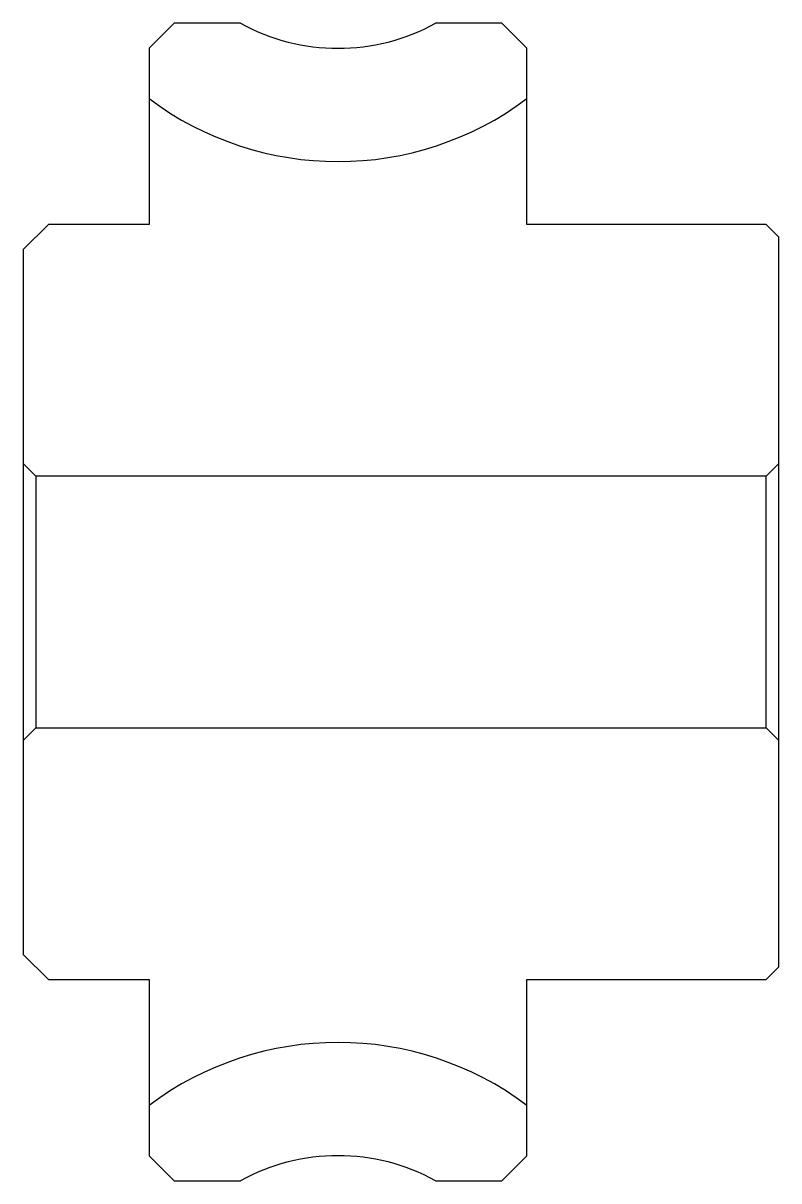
# Model space of a CAD drawing. Header units: metres. Extents: x 133.3 to 193.3, y 94 to 186.
import ezdxf

# ---------------------------------------------------------------- set-up
doc = ezdxf.new("R2010")
doc.units = ezdxf.units.M

msp = doc.modelspace()

# ---------------------------------------------------------------- linework, layer by layer
at = {"color": 4}
for p, q in [((193.333344, 151), (192.333344, 150)), ((133.333344, 129), (134.333344, 130)), ((193.333344, 129), (192.333344, 130))]:
    msp.add_line(p, q, dxfattribs=at)
for points in [[(150.587372, 186), (145.333344, 186), (143.333344, 184), (143.333344, 170), (135.333344, 170), (133.333344, 168), (133.333344, 129)], [(173.333344, 170), (173.333344, 184), (171.333344, 186), (166.079315, 186)], [(173.333344, 110), (192.333344, 110), (193.333344, 111), (193.333344, 169), (192.333344, 170), (173.333344, 170)], [(133.333344, 151), (134.333344, 150), (134.333344, 130), (192.333344, 130), (192.333344, 150), (134.333344, 150)], [(133.333344, 129), (133.333344, 112), (135.333344, 110), (143.333344, 110), (143.333344, 96), (145.333344, 94), (150.587372, 94)], [(166.079315, 94), (171.333344, 94), (173.333344, 96), (173.333344, 110)]]:
    msp.add_lwpolyline(points, dxfattribs=at)
for centre, radius, start, end in [((158.333344, 200), 16, 241.04497738, 298.95502742), ((158.333344, 200), 25, 233.13010317, 306.86989683), ((158.333344, 80), 25, 53.13010317, 126.86989683), ((158.333344, 80), 16, 61.04497258, 118.95502262)]:
    msp.add_arc(centre, radius, start, end, dxfattribs=at)

doc.saveas('drawing.dxf')
